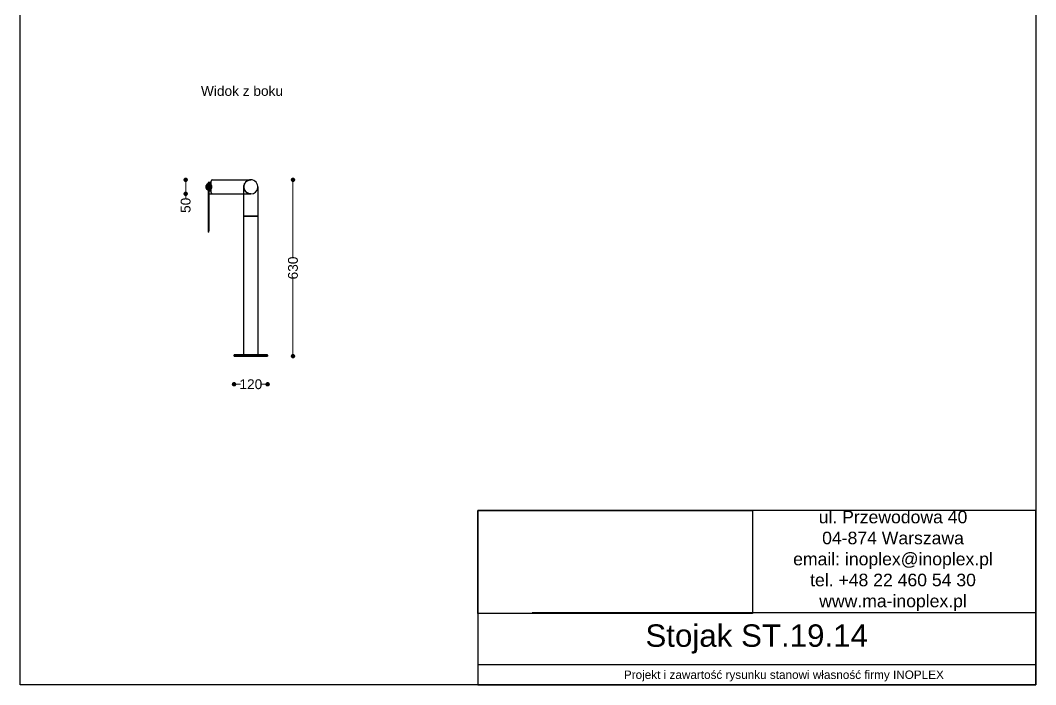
# Model space of a CAD drawing. Header units: millimetres. Extents: x 10366 to 13995, y 24552 to 29685.
# Drawn here: x 10366 to 13995, y 24552 to 26926 of the extents above; entities that cross this region are included whole.
import ezdxf

# ---------------------------------------------------------------- set-up
doc = ezdxf.new("R2010")
doc.units = ezdxf.units.MM
doc.header["$LTSCALE"] = 3
for name, color, linetype in [('Cyan', 120, 'Continuous'), ('Default', 7, 'Continuous'), ('Hidden_lines', 7, 'Continuous'), ('Red', 1, 'Continuous')]:
    doc.layers.add(name, color=color, linetype=linetype)
doc.styles.get("Standard").update_dxf_attribs({"font": 'arial.ttf'})
doc.dimstyles.new('MATEUSZ', dxfattribs={"dimtxt": 35, "dimasz": 16, "dimexe": 0.18, "dimexo": 0.0625, "dimgap": 0.09, "dimtad": 0, "dimdec": 0, "dimdsep": 46, "dimtxsty": 'Standard', "dimblk": 'DOT', "dimcen": 0.09, "dimse1": 1, "dimse2": 1, "dimadec": 0, "dimazin": 0, "dimtfac": 1, "dimtdec": 0, "dimtofl": 0, "dimtmove": 0, "dimatfit": 3, "dimfxl": 1, "dimtolj": 1, "dimtzin": 0, "dimlwd": 9, "dimlwe": 9, "dimarcsym": 0})
picture_1 = doc.add_image_def('image1.jpg', size_in_pixel=(1896, 709))

# ---------------------------------------------------------------- blocks, each defined once
blk = doc.blocks.new('_Dot')
at = {"color": 0, "linetype": 'ByBlock', "lineweight": -2}
blk.add_line((-0.5, 0), (-1, 0), dxfattribs=at)
at = {"color": 0, "linetype": 'ByBlock', "const_width": 0.5}
blk.add_lwpolyline([(-0.25, 0, 1), (0.25, 0, 1)], format="xyb", close=True, dxfattribs=at)
blk = doc.blocks.new('*D36')
at = {"color": 0, "lineweight": 9, "transparency": 16777216}
for p, q in [((11146.1, 25625.8), (11153, 25625.8)), ((11234.1, 25625.8), (11227.1, 25625.8))]:
    blk.add_line(p, q, dxfattribs=at)
at = {"layer": 'Defpoints', "color": 0, "transparency": 16777216}
for p in [(11130.1, 25726.2), (11250.1, 25726.2), (11250.1, 25625.8)]:
    blk.add_point(p, dxfattribs=at)
at = {"color": 0, "lineweight": 9, "transparency": 16777216, "xscale": 16, "yscale": 16, "zscale": 16, "rotation": 180}
blk.add_blockref('_Dot', (11130.1, 25625.8), dxfattribs=at)
at = {"color": 0, "lineweight": 9, "transparency": 16777216, "xscale": 16, "yscale": 16, "zscale": 16}
blk.add_blockref('_Dot', (11250.1, 25625.8), dxfattribs=at)
at = {"color": 0, "transparency": 16777216, "insert": (11190.1, 25625.8), "char_height": 35, "attachment_point": 5}
blk.add_mtext('\\A1;120', dxfattribs=at)
blk = doc.blocks.new('*D37')
at = {"color": 0, "lineweight": 9, "transparency": 16777216}
for p, q in [((11340.7, 26340.2), (11340.7, 26080)), ((11340.7, 25742.2), (11340.7, 26002.4))]:
    blk.add_line(p, q, dxfattribs=at)
at = {"layer": 'Defpoints', "color": 0, "transparency": 16777216}
for p in [(11053.3, 26356.2), (11340.7, 26356.2), (11250.1, 25726.2)]:
    blk.add_point(p, dxfattribs=at)
at = {"color": 0, "lineweight": 9, "transparency": 16777216, "xscale": 16, "yscale": 16, "zscale": 16}
for p, rotation in [((11340.7, 26356.2), 90), ((11340.7, 25726.2), 270)]:
    blk.add_blockref('_Dot', p, dxfattribs=dict(at, rotation=rotation))
at = {"color": 0, "transparency": 16777216, "insert": (11340.7, 26041.2), "char_height": 35, "attachment_point": 5, "rotation": 90}
blk.add_mtext('\\A1;630', dxfattribs=at)
blk = doc.blocks.new('*D38')
at = {"color": 0, "lineweight": 9, "transparency": 16777216}
for p, q in [((10957.2, 26340.2), (10957.2, 26322.2)), ((10957.2, 26306.2), (10957.2, 26290.2))]:
    blk.add_line(p, q, dxfattribs=at)
at = {"layer": 'Defpoints', "color": 0, "transparency": 16777216}
for p in [(11053.3, 26356.2), (10957.2, 26306.2), (11053.3, 26306.2)]:
    blk.add_point(p, dxfattribs=at)
at = {"color": 0, "lineweight": 9, "transparency": 16777216, "xscale": 16, "yscale": 16, "zscale": 16}
for p, rotation in [((10957.2, 26356.2), 90), ((10957.2, 26306.2), 270)]:
    blk.add_blockref('_Dot', p, dxfattribs=dict(at, rotation=rotation))
at = {"color": 0, "transparency": 16777216, "insert": (10957.2, 26265.1), "char_height": 35, "attachment_point": 5, "rotation": 90}
blk.add_mtext('\\A1;50', dxfattribs=at)

msp = doc.modelspace()

# ---------------------------------------------------------------- linework, layer by layer
for p, q in [((11130.1, 25729.2), (11130.1, 25731.2)), ((11250.1, 25729.2), (11250.1, 25731.2)), ((13995, 24809.6), (12194.9, 24809.6)), ((13994.7, 24623), (12001.1, 24623))]:
    msp.add_line(p, q)
for points in [[(10366.2, 24552.5), (10366.2, 29684.6), (13995, 29684.6), (13995, 24552.5)], [(12001.1, 24552.5), (13995, 24552.5), (13995, 25174.2), (12001.1, 25174.2)]]:
    msp.add_lwpolyline(points, close=True)
at = {"layer": 'Cyan', "color": 0}
for points in [[(11055.1, 26305.5, 0), (11040.1, 26305.5, 0)], [(11055.2, 26304.9, 0), (11040.1, 26304.9, 0)], [(11055.2, 26304.9, 0), (11055.2, 26305.1, 0), (11055.2, 26305.2, 0), (11055.2, 26305.3, 0), (11055.2, 26305.4, 0), (11055.1, 26305.4, 0), (11055.1, 26305.5, 0), (11055.1, 26305.5, 0), (11055.1, 26305.5, 0), (11055.1, 26305.5, 0), (11055.1, 26305.5, 0), (11055.1, 26305.5, 0), (11055.1, 26305.5, 0), (11055.1, 26305.5, 0)], [(11055.7, 26304.9, 0), (11055.7, 26304.9, 0), (11055.7, 26304.9, 0), (11055.7, 26304.9, 0), (11055.7, 26304.9, 0), (11055.7, 26304.9, 0), (11055.7, 26304.9, 0), (11055.7, 26304.9, 0), (11055.7, 26304.9, 0), (11055.7, 26304.9, 0), (11055.7, 26304.9, 0), (11055.7, 26304.9, 0), (11055.7, 26304.9, 0), (11055.7, 26304.9, 0), (11055.7, 26304.9, 0), (11055.6, 26304.9, 0), (11055.2, 26304.9, 0)]]:
    msp.add_polyline3d(points, dxfattribs=at)
msp.add_arc((11055.1, 26304.9), 0.625, 0, 90, dxfattribs=at)
at = {"layer": 'Default', "color": 0}
for p, q in [((11037.3, 26346.7), (11040.3, 26346.7)), ((11043.1, 26346.2), (11040.1, 26346.2)), ((11043.3, 26346.2), (11040.3, 26346.2)), ((11048.1, 26346.2), (11048.1, 26351.2)), ((11048.3, 26346.2), (11048.3, 26351.2)), ((11048.3, 26316.2), (11048.3, 26346.2)), ((11053.3, 26356.2), (11190.1, 26356.2)), ((11037.1, 26334.1), (11037.1, 26341.2)), ((11037.1, 26321.2), (11037.1, 26328.3)), ((11037.3, 26341.7), (11037.3, 26173.7)), ((11037.3, 26341.7), (11040.3, 26341.7)), ((11043.1, 26316.2), (11040.1, 26316.2)), ((11040.3, 26341.7), (11040.3, 26173.7)), ((11040.3, 26321.2), (11040.3, 26341.2)), ((11043.3, 26341.2), (11040.3, 26341.2)), ((11043.3, 26321.2), (11040.3, 26321.2)), ((11043.3, 26316.2), (11040.3, 26316.2)), ((11043.3, 26321.2), (11043.3, 26341.2)), ((11048.3, 26311.2), (11048.3, 26316.2)), ((11053.3, 26306.2), (11165.1, 26306.2)), ((11165.1, 25729.1), (11165.1, 26226.2)), ((11215.1, 26226.2), (11215.1, 25729.2)), ((11040.3, 26173.7), (11037.3, 26173.7)), ((11040.3, 26168.7), (11037.3, 26168.7)), ((11130.1, 25726.2), (11130.1, 25729.2)), ((11250.1, 25729.2), (11250.1, 25726.2))]:
    msp.add_line(p, q, dxfattribs=at)
for points in [[(11037.1, 26346.2, 0), (11037.1, 26346.2, 0), (11037.1, 26346.2, 0), (11037.1, 26346.2, 0), (11037.1, 26346.2, 0), (11037.1, 26346.2, 0), (11037.1, 26346.2, 0), (11037.1, 26346.2, 0), (11037.1, 26346.2, 0), (11037.1, 26346.2, 0), (11037.1, 26346.2, 0), (11037.1, 26346.2, 0), (11037.1, 26346.2, 0), (11037.1, 26346.1, 0), (11037.1, 26346, 0), (11037.1, 26345.5, 0), (11037.1, 26341.2, 0)], [(11037.3, 26346.7, 0), (11037.3, 26346.7, 0), (11037.3, 26346.7, 0), (11037.3, 26346.7, 0), (11037.3, 26346.7, 0), (11037.3, 26346.7, 0), (11037.3, 26346.7, 0), (11037.3, 26346.7, 0), (11037.3, 26346.7, 0), (11037.3, 26346.7, 0), (11037.3, 26346.7, 0), (11037.3, 26346.7, 0), (11037.3, 26346.7, 0), (11037.3, 26346.6, 0), (11037.3, 26346.6, 0), (11037.3, 26346.5, 0), (11037.3, 26346, 0), (11037.3, 26341.7, 0)], [(11040.3, 26341.7, 0), (11040.3, 26345.2, 0), (11040.3, 26346.3, 0), (11040.3, 26346.6, 0), (11040.3, 26346.6, 0), (11040.3, 26346.7, 0), (11040.3, 26346.7, 0), (11040.3, 26346.7, 0), (11040.3, 26346.7, 0), (11040.3, 26346.7, 0), (11040.3, 26346.7, 0), (11040.3, 26346.7, 0), (11040.3, 26346.7, 0), (11040.3, 26346.7, 0), (11040.3, 26346.7, 0), (11040.3, 26346.7, 0), (11040.3, 26346.7, 0), (11040.3, 26346.7, 0), (11040.3, 26346.7, 0)], [(11040.3, 26346.2, 0), (11040.3, 26346.2, 0), (11040.3, 26346.2, 0), (11040.3, 26346.2, 0), (11040.3, 26346.2, 0), (11040.3, 26346.2, 0), (11040.3, 26346.2, 0), (11040.3, 26346.2, 0), (11040.3, 26346.2, 0), (11040.3, 26346.2, 0), (11040.3, 26346.2, 0), (11040.3, 26346.2, 0), (11040.3, 26346.2, 0), (11040.3, 26346.1, 0), (11040.3, 26346, 0), (11040.3, 26345.5, 0), (11040.3, 26341.2, 0)], [(11048.3, 26346.2, 0), (11043.3, 26346.2, 0)], [(11043.3, 26341.2, 0), (11043.3, 26346.2, 0)], [(11169.8, 26345.5, 0), (11170.7, 26346.7, 0)], [(11170.8, 26346.8, 0), (11172.6, 26348.9, 0), (11174.7, 26350.7, 0), (11176.9, 26352.3, 0), (11179.4, 26353.7, 0), (11181.9, 26354.7, 0), (11184.6, 26355.5, 0), (11187.3, 26356, 0), (11190.1, 26356.2, 0)], [(11187.1, 26356, 0), (11189.8, 26356.2, 0)], [(11190.1, 26356.2, 0), (11187.1, 26356, 0)], [(11037.1, 26321.2, 0), (11037.1, 26316.2, 0)], [(11040.3, 26321.2, 0), (11040.3, 26316.2, 0)], [(11043.3, 26316.2, 0), (11043.3, 26316.2, 0), (11043.3, 26316.2, 0), (11043.3, 26316.2, 0), (11043.3, 26316.2, 0), (11043.3, 26316.2, 0), (11043.3, 26316.2, 0), (11043.3, 26316.2, 0), (11043.3, 26316.2, 0), (11043.3, 26316.2, 0), (11043.3, 26316.2, 0), (11043.3, 26316.2, 0), (11043.3, 26316.2, 0), (11043.3, 26316.2, 0), (11043.3, 26316.2, 0), (11043.3, 26316.3, 0), (11043.3, 26316.8, 0), (11043.3, 26321.2, 0)], [(11048.3, 26316.2, 0), (11043.3, 26316.2, 0)], [(11165.1, 26226.2, 0), (11165.1, 26331.2, 0)], [(11165.3, 26333, 0), (11165.4, 26333.6, 0)], [(11165.5, 26334.4, 0), (11165.6, 26334.9, 0)], [(11167.6, 26341.7, 0), (11168.4, 26343.2, 0)], [(11168.6, 26343.7, 0), (11169, 26344.4, 0)], [(11215.1, 26331.2, 0), (11215.1, 26331.2, 0), (11215.1, 26331.2, 0), (11215.1, 26331.1, 0), (11215.1, 26330.8, 0), (11215.1, 26329.3, 0), (11215.1, 26314.1, 0), (11215.1, 26226.2, 0)], [(11190.1, 26226.2, 0), (11172.4, 26226.2, 0), (11166.8, 26226.2, 0), (11165.5, 26226.2, 0), (11165.2, 26226.2, 0), (11165.1, 26226.2, 0), (11165.1, 26226.2, 0), (11165.1, 26226.2, 0), (11165.1, 26226.2, 0), (11165.1, 26226.2, 0), (11165.1, 26226.2, 0), (11165.1, 26226.2, 0), (11165.1, 26226.2, 0), (11165.1, 26226.2, 0), (11165.1, 26226.2, 0), (11165.1, 26226.2, 0), (11165.1, 26226.2, 0), (11165.1, 26226.2, 0), (11165.1, 26226.2, 0)], [(11215.1, 26226.2, 0), (11215.1, 26226.2, 0), (11215.1, 26226.2, 0), (11215.1, 26226.2, 0), (11215.1, 26226.2, 0), (11215.1, 26226.2, 0), (11215.1, 26226.2, 0), (11215.1, 26226.2, 0), (11215.1, 26226.2, 0), (11215.1, 26226.2, 0), (11215.1, 26226.2, 0), (11215.1, 26226.2, 0), (11215, 26226.2, 0), (11215, 26226.2, 0), (11214.9, 26226.2, 0), (11214.3, 26226.2, 0), (11212, 26226.2, 0), (11190.1, 26226.2, 0)], [(11037.3, 26173.7, 0), (11037.3, 26170.1, 0), (11037.3, 26169, 0), (11037.3, 26168.7, 0), (11037.3, 26168.7, 0), (11037.3, 26168.7, 0), (11037.3, 26168.7, 0), (11037.3, 26168.7, 0), (11037.3, 26168.7, 0), (11037.3, 26168.7, 0), (11037.3, 26168.7, 0), (11037.3, 26168.7, 0), (11037.3, 26168.7, 0), (11037.3, 26168.7, 0), (11037.3, 26168.7, 0), (11037.3, 26168.7, 0), (11037.3, 26168.7, 0), (11037.3, 26168.7, 0), (11037.3, 26168.7, 0)], [(11040.3, 26168.7, 0), (11040.3, 26168.7, 0), (11040.3, 26168.7, 0), (11040.3, 26168.7, 0), (11040.3, 26168.7, 0), (11040.3, 26168.7, 0), (11040.3, 26168.7, 0), (11040.3, 26168.7, 0), (11040.3, 26168.7, 0), (11040.3, 26168.7, 0), (11040.3, 26168.7, 0), (11040.3, 26168.7, 0), (11040.3, 26168.7, 0), (11040.3, 26168.7, 0), (11040.3, 26168.8, 0), (11040.3, 26169.3, 0), (11040.3, 26173.7, 0)], [(11164.8, 25731.2, 0), (11135.6, 25731.2, 0), (11130.4, 25731.2, 0), (11130.1, 25731.2, 0), (11130.1, 25731.2, 0), (11130.1, 25731.2, 0), (11130.1, 25731.2, 0), (11130.1, 25731.2, 0), (11130.1, 25731.2, 0), (11130.1, 25731.2, 0), (11130.1, 25731.2, 0), (11130.1, 25731.2, 0), (11130.1, 25731.2, 0), (11130.1, 25731.2, 0), (11130.1, 25731.2, 0), (11130.1, 25731.2, 0), (11130.1, 25731.2, 0), (11130.1, 25731.2, 0), (11130.1, 25731.2, 0), (11130.1, 25731.2, 0), (11130.1, 25731.2, 0), (11130.1, 25731.2, 0), (11130.4, 25731.2, 0), (11131.3, 25731.2, 0), (11135.4, 25731.2, 0), (11190.1, 25731.2, 0)], [(11190.1, 25731.2, 0), (11248.8, 25731.2, 0), (11250, 25731.2, 0), (11250.1, 25731.2, 0), (11250.1, 25731.2, 0), (11250.1, 25731.2, 0), (11250.1, 25731.2, 0), (11250.1, 25731.2, 0), (11250.1, 25731.2, 0), (11250.1, 25731.2, 0), (11250.1, 25731.2, 0), (11250.1, 25731.2, 0), (11250.1, 25731.2, 0), (11250.1, 25731.2, 0), (11250.1, 25731.2, 0), (11250.1, 25731.2, 0), (11250.1, 25731.2, 0), (11250.1, 25731.2, 0), (11250, 25731.2, 0), (11250, 25731.2, 0), (11249.7, 25731.2, 0), (11248.8, 25731.2, 0), (11244.7, 25731.2, 0), (11215.1, 25731.2, 0)]]:
    msp.add_polyline3d(points, dxfattribs=at)
for points in [[(11040.3, 26331.2, 0), (11040.3, 26338.7, 0), (11040.3, 26331.2, 0), (11040.3, 26323.7, 0)], [(11043.3, 26331.2, 0), (11043.3, 26338.7, 0), (11043.3, 26331.2, 0), (11043.3, 26323.7, 0)], [(11190.1, 25726.2, 0), (11250.1, 25726.2, 0), (11190.1, 25726.2, 0), (11130.1, 25726.2, 0)]]:
    msp.add_polyline3d(points, close=True, dxfattribs=at)
for centre, radius, start, end in [((11053.1, 26351.2), 5, 90, 180), ((11053.3, 26351.2), 5, 90, 180), ((11190.1, 26331.2), 25, 90, 186.5237), ((11190.1, 26331.2), 25, 353.1403, 90), ((11053.3, 26311.2), 5, 180, 270), ((11053.1, 26311.2), 5, 252.9569, 270)]:
    msp.add_arc(centre, radius, start, end, dxfattribs=at)
at = {"layer": 'Hidden_lines', "color": 0}
for p, q in [((11040.1, 26346.2), (11037.1, 26346.2)), ((11048.1, 26316.2), (11048.1, 26346.2)), ((11033.6, 26337.4), (11036.6, 26338.8)), ((11036.6, 26323.5), (11033.6, 26324.9)), ((11033.8, 26337.4), (11036.8, 26338.8)), ((11036.8, 26334.2), (11033.8, 26334.2)), ((11033.8, 26328.2), (11036.8, 26328.2)), ((11036.8, 26323.5), (11033.8, 26324.9)), ((11040.1, 26341.2), (11037.1, 26341.2)), ((11037.1, 26338.7), (11040.1, 26338.7)), ((11037.1, 26328.3), (11037.1, 26334.1)), ((11040.1, 26323.7), (11037.1, 26323.7)), ((11040.1, 26321.2), (11037.1, 26321.2)), ((11040.1, 26316.2), (11037.1, 26316.2)), ((11037.3, 26335.2), (11040.3, 26335.2)), ((11039.8, 26334.2), (11037.3, 26334.2)), ((11037.3, 26328.2), (11039.8, 26328.2)), ((11040.3, 26327.2), (11037.3, 26327.2)), ((11040.1, 26321.2), (11040.1, 26341.2)), ((11040.1, 26321.2), (11040.1, 26341.2)), ((11043.1, 26341.2), (11040.1, 26341.2)), ((11043.1, 26321.2), (11040.1, 26321.2)), ((11040.3, 26338.7), (11043.3, 26338.7)), ((11040.3, 26335.2), (11043.3, 26335.2)), ((11043.3, 26327.2), (11040.3, 26327.2)), ((11043.3, 26323.7), (11040.3, 26323.7)), ((11040.8, 26334.2), (11046.8, 26334.2)), ((11046.8, 26328.2), (11040.8, 26328.2)), ((11043.1, 26321.2), (11043.1, 26341.2)), ((11046.6, 26337.4), (11043.6, 26338.8)), ((11043.6, 26323.5), (11046.6, 26324.9)), ((11046.8, 26337.4), (11043.8, 26338.8)), ((11043.8, 26323.5), (11046.8, 26324.9)), ((11048.1, 26311.2), (11048.1, 26316.2)), ((11165.1, 26306.2), (11190.3, 26306.2)), ((11037.3, 26191.6), (11040.3, 26191.6)), ((11040.3, 26176.6), (11037.3, 26176.6)), ((11165.1, 25726.2), (11165.1, 25729.2)), ((11165.1, 25726.2), (11165.1, 25729.1)), ((11215.1, 25729.2), (11215.1, 25726.2)), ((11215.1, 25729.2), (11215.1, 25726.2))]:
    msp.add_line(p, q, dxfattribs=at)
for points in [[(11040.1, 26341.2, 0), (11040.1, 26346.2, 0)], [(11040.1, 26346.2, 0), (11040.1, 26346.2, 0), (11040.1, 26346.2, 0), (11040.1, 26346.2, 0), (11040.1, 26346.2, 0), (11040.1, 26346.2, 0), (11040.1, 26346.2, 0), (11040.1, 26346.2, 0), (11040.1, 26346.2, 0), (11040.1, 26346.2, 0), (11040.1, 26346.2, 0), (11040.1, 26346.2, 0), (11040.1, 26346.2, 0), (11040.1, 26346.1, 0), (11040.1, 26346, 0), (11040.1, 26345.5, 0), (11040.1, 26341.2, 0)], [(11043.1, 26341.2, 0), (11043.1, 26346.2, 0)], [(11190.1, 26306.2, 0), (11187.7, 26306.3, 0), (11185.4, 26306.6, 0), (11183.2, 26307.1, 0), (11181, 26307.9, 0), (11178.9, 26308.8, 0), (11176.9, 26309.9, 0), (11175, 26311.2, 0), (11173.2, 26312.7, 0), (11171.6, 26314.3, 0), (11170.1, 26316.1, 0), (11168.8, 26318, 0), (11167.7, 26320, 0), (11166.7, 26322.1, 0), (11166, 26324.3, 0), (11165.5, 26326.6, 0), (11165.2, 26328.9, 0), (11165.1, 26331.3, 0), (11165.2, 26333.7, 0), (11165.5, 26336, 0), (11166.1, 26338.3, 0), (11166.9, 26340.6, 0), (11167.9, 26342.7, 0), (11169.1, 26344.8, 0), (11170.5, 26346.8, 0), (11172.1, 26348.6, 0), (11173.9, 26350.2, 0), (11175.8, 26351.7, 0), (11177.9, 26353, 0), (11180.1, 26354.1, 0), (11182.3, 26354.9, 0), (11184.7, 26355.6, 0), (11187.1, 26356, 0)], [(11187.1, 26356, 0), (11184.8, 26355.6, 0), (11182.6, 26355, 0), (11180.5, 26354.2, 0), (11178.4, 26353.2, 0), (11176.4, 26352, 0), (11174.6, 26350.6, 0), (11172.9, 26349.1, 0), (11171.3, 26347.4, 0), (11169.9, 26345.6, 0), (11168.6, 26343.7, 0), (11167.6, 26341.6, 0), (11166.7, 26339.5, 0), (11166, 26337.3, 0), (11165.6, 26335, 0), (11165.3, 26332.7, 0), (11165.3, 26330.3, 0), (11165.5, 26327.9, 0), (11165.9, 26325.6, 0), (11166.5, 26323.3, 0), (11167.4, 26321.1, 0), (11168.4, 26319, 0), (11169.7, 26316.9, 0), (11171.2, 26315, 0), (11172.8, 26313.3, 0), (11174.6, 26311.7, 0), (11176.6, 26310.2, 0), (11178.7, 26309, 0), (11180.9, 26308, 0), (11183.2, 26307.2, 0), (11185.5, 26306.6, 0), (11187.9, 26306.3, 0), (11190.3, 26306.2, 0)], [(11033.6, 26337.4, 0), (11033.6, 26337.4, 0), (11033.6, 26337.4, 0), (11033.6, 26337.4, 0), (11033.6, 26337.4, 0), (11033.6, 26337.4, 0), (11033.6, 26337.4, 0), (11033.6, 26337.4, 0), (11033.6, 26337.4, 0), (11033.6, 26337.4, 0), (11033.6, 26337.4, 0), (11033.6, 26337.4, 0), (11033.6, 26337.4, 0), (11033.6, 26337.4, 0), (11033.6, 26337.2, 0), (11033.6, 26336.6, 0), (11033.6, 26324.9, 0)], [(11033.8, 26337.4, 0), (11033.8, 26337.4, 0), (11033.8, 26337.4, 0), (11033.8, 26337.4, 0), (11033.8, 26337.4, 0), (11033.8, 26337.4, 0), (11033.8, 26337.4, 0), (11033.8, 26337.4, 0), (11033.8, 26337.4, 0), (11033.8, 26337.4, 0), (11033.8, 26337.4, 0), (11033.8, 26337.4, 0), (11033.8, 26337.4, 0), (11033.8, 26337.4, 0), (11033.8, 26337.2, 0), (11033.8, 26336.6, 0), (11033.8, 26324.9, 0)], [(11036.6, 26341.7, 0), (11036.6, 26341.7, 0), (11036.6, 26341.7, 0), (11036.6, 26341.7, 0), (11036.6, 26341.7, 0), (11036.6, 26341.7, 0), (11036.6, 26341.7, 0), (11036.6, 26341.7, 0), (11036.6, 26341.7, 0), (11036.6, 26341.7, 0), (11036.6, 26341.7, 0), (11036.6, 26341.7, 0), (11036.6, 26341.6, 0), (11036.6, 26341.6, 0), (11036.6, 26341.4, 0), (11036.6, 26340.4, 0), (11036.6, 26320.7, 0)], [(11039.6, 26328.2, 0), (11039.6, 26328.2, 0), (11039.6, 26328.2, 0), (11039.6, 26328.2, 0), (11039.6, 26328.2, 0), (11039.6, 26328.2, 0), (11039.6, 26328.2, 0), (11039.6, 26328.2, 0), (11039.6, 26328.2, 0), (11039.6, 26328.2, 0), (11039.6, 26328.2, 0), (11039.6, 26328.2, 0), (11039.6, 26328.2, 0), (11039.6, 26328.2, 0), (11039.6, 26328.3, 0), (11039.6, 26328.5, 0), (11039.6, 26334.2, 0)], [(11039.8, 26328.2, 0), (11039.8, 26328.2, 0), (11039.8, 26328.2, 0), (11039.8, 26328.2, 0), (11039.8, 26328.2, 0), (11039.8, 26328.2, 0), (11039.8, 26328.2, 0), (11039.8, 26328.2, 0), (11039.8, 26328.2, 0), (11039.8, 26328.2, 0), (11039.8, 26328.2, 0), (11039.8, 26328.2, 0), (11039.8, 26328.2, 0), (11039.8, 26328.2, 0), (11039.8, 26328.3, 0), (11039.8, 26328.5, 0), (11039.8, 26334.2, 0)], [(11039.8, 26334.2, 0), (11039.8, 26334.2, 0), (11039.8, 26334.2, 0), (11039.8, 26334.2, 0), (11039.8, 26334.2, 0), (11039.8, 26334.2, 0), (11039.8, 26334.2, 0), (11039.8, 26334.2, 0), (11039.8, 26334.2, 0), (11039.8, 26334.2, 0), (11039.8, 26334.2, 0), (11039.8, 26334.2, 0), (11039.8, 26334.1, 0), (11039.8, 26334.1, 0), (11039.8, 26333.8, 0), (11039.8, 26328.2, 0)], [(11040.1, 26316.2, 0), (11040.1, 26316.2, 0), (11040.1, 26316.2, 0), (11040.1, 26316.2, 0), (11040.1, 26316.2, 0), (11040.1, 26316.2, 0), (11040.1, 26316.2, 0), (11040.1, 26316.2, 0), (11040.1, 26316.2, 0), (11040.1, 26316.2, 0), (11040.1, 26316.2, 0), (11040.1, 26316.2, 0), (11040.1, 26316.2, 0), (11040.1, 26316.2, 0), (11040.1, 26316.2, 0), (11040.1, 26316.3, 0), (11040.1, 26316.8, 0), (11040.1, 26321.2, 0)], [(11040.1, 26321.2, 0), (11040.1, 26316.2, 0)], [(11040.6, 26328.2, 0), (11040.6, 26328.2, 0), (11040.6, 26328.2, 0), (11040.6, 26328.2, 0), (11040.6, 26328.2, 0), (11040.6, 26328.2, 0), (11040.6, 26328.2, 0), (11040.6, 26328.2, 0), (11040.6, 26328.2, 0), (11040.6, 26328.2, 0), (11040.6, 26328.2, 0), (11040.6, 26328.2, 0), (11040.6, 26328.2, 0), (11040.6, 26328.2, 0), (11040.6, 26328.3, 0), (11040.6, 26328.5, 0), (11040.6, 26334.2, 0)], [(11040.6, 26334.2, 0), (11040.6, 26334.2, 0), (11040.6, 26334.2, 0), (11040.6, 26334.2, 0), (11040.6, 26334.2, 0), (11040.6, 26334.2, 0), (11040.6, 26334.2, 0), (11040.6, 26334.2, 0), (11040.6, 26334.2, 0), (11040.6, 26334.2, 0), (11040.6, 26334.2, 0), (11040.6, 26334.2, 0), (11040.6, 26334.1, 0), (11040.6, 26334.1, 0), (11040.6, 26333.8, 0), (11040.6, 26328.2, 0)], [(11040.8, 26328.2, 0), (11040.8, 26328.2, 0), (11040.8, 26328.2, 0), (11040.8, 26328.2, 0), (11040.8, 26328.2, 0), (11040.8, 26328.2, 0), (11040.8, 26328.2, 0), (11040.8, 26328.2, 0), (11040.8, 26328.2, 0), (11040.8, 26328.2, 0), (11040.8, 26328.2, 0), (11040.8, 26328.2, 0), (11040.8, 26328.2, 0), (11040.8, 26328.2, 0), (11040.8, 26328.3, 0), (11040.8, 26328.5, 0), (11040.8, 26334.2, 0)], [(11040.8, 26334.2, 0), (11040.8, 26334.2, 0), (11040.8, 26334.2, 0), (11040.8, 26334.2, 0), (11040.8, 26334.2, 0), (11040.8, 26334.2, 0), (11040.8, 26334.2, 0), (11040.8, 26334.2, 0), (11040.8, 26334.2, 0), (11040.8, 26334.2, 0), (11040.8, 26334.2, 0), (11040.8, 26334.2, 0), (11040.8, 26334.1, 0), (11040.8, 26334.1, 0), (11040.8, 26333.8, 0), (11040.8, 26328.2, 0)], [(11043.1, 26316.2, 0), (11043.1, 26316.2, 0), (11043.1, 26316.2, 0), (11043.1, 26316.2, 0), (11043.1, 26316.2, 0), (11043.1, 26316.2, 0), (11043.1, 26316.2, 0), (11043.1, 26316.2, 0), (11043.1, 26316.2, 0), (11043.1, 26316.2, 0), (11043.1, 26316.2, 0), (11043.1, 26316.2, 0), (11043.1, 26316.2, 0), (11043.1, 26316.2, 0), (11043.1, 26316.2, 0), (11043.1, 26316.3, 0), (11043.1, 26316.8, 0), (11043.1, 26321.2, 0)], [(11043.6, 26341.7, 0), (11043.6, 26341.7, 0), (11043.6, 26341.7, 0), (11043.6, 26341.7, 0), (11043.6, 26341.7, 0), (11043.6, 26341.7, 0), (11043.6, 26341.7, 0), (11043.6, 26341.7, 0), (11043.6, 26341.7, 0), (11043.6, 26341.7, 0), (11043.6, 26341.7, 0), (11043.6, 26341.7, 0), (11043.6, 26341.6, 0), (11043.6, 26341.6, 0), (11043.6, 26341.4, 0), (11043.6, 26340.4, 0), (11043.6, 26320.7, 0)], [(11043.8, 26341.7, 0), (11043.8, 26341.7, 0), (11043.8, 26341.7, 0), (11043.8, 26341.7, 0), (11043.8, 26341.7, 0), (11043.8, 26341.7, 0), (11043.8, 26341.7, 0), (11043.8, 26341.7, 0), (11043.8, 26341.7, 0), (11043.8, 26341.7, 0), (11043.8, 26341.7, 0), (11043.8, 26341.7, 0), (11043.8, 26341.6, 0), (11043.8, 26341.6, 0), (11043.8, 26341.4, 0), (11043.8, 26340.4, 0), (11043.8, 26320.7, 0)], [(11046.6, 26337.4, 0), (11046.6, 26337.4, 0), (11046.6, 26337.4, 0), (11046.6, 26337.4, 0), (11046.6, 26337.4, 0), (11046.6, 26337.4, 0), (11046.6, 26337.4, 0), (11046.6, 26337.4, 0), (11046.6, 26337.4, 0), (11046.6, 26337.4, 0), (11046.6, 26337.4, 0), (11046.6, 26337.4, 0), (11046.6, 26337.4, 0), (11046.6, 26337.4, 0), (11046.6, 26337.2, 0), (11046.6, 26336.6, 0), (11046.6, 26324.9, 0)], [(11046.8, 26337.4, 0), (11046.8, 26337.4, 0), (11046.8, 26337.4, 0), (11046.8, 26337.4, 0), (11046.8, 26337.4, 0), (11046.8, 26337.4, 0), (11046.8, 26337.4, 0), (11046.8, 26337.4, 0), (11046.8, 26337.4, 0), (11046.8, 26337.4, 0), (11046.8, 26337.4, 0), (11046.8, 26337.4, 0), (11046.8, 26337.4, 0), (11046.8, 26337.4, 0), (11046.8, 26337.2, 0), (11046.8, 26336.6, 0), (11046.8, 26324.9, 0)], [(11049.6, 26326.7, 0), (11049.6, 26326.7, 0), (11049.6, 26326.7, 0), (11049.6, 26326.7, 0), (11049.6, 26326.7, 0), (11049.6, 26326.7, 0), (11049.6, 26326.7, 0), (11049.6, 26326.7, 0), (11049.6, 26326.7, 0), (11049.6, 26326.7, 0), (11049.6, 26326.7, 0), (11049.6, 26326.7, 0), (11049.6, 26326.7, 0), (11049.6, 26326.7, 0), (11049.6, 26326.8, 0), (11049.6, 26327.2, 0), (11049.6, 26335.7, 0)], [(11049.6, 26335.7, 0), (11049.6, 26335.7, 0), (11049.6, 26335.7, 0), (11049.6, 26335.7, 0), (11049.6, 26335.7, 0), (11049.6, 26335.7, 0), (11049.6, 26335.7, 0), (11049.6, 26335.7, 0), (11049.6, 26335.7, 0), (11049.6, 26335.7, 0), (11049.6, 26335.7, 0), (11049.6, 26335.7, 0), (11049.6, 26335.7, 0), (11049.6, 26335.6, 0), (11049.6, 26335.5, 0), (11049.6, 26335.1, 0), (11049.6, 26326.7, 0)], [(11049.8, 26326.7, 0), (11049.8, 26326.7, 0), (11049.8, 26326.7, 0), (11049.8, 26326.7, 0), (11049.8, 26326.7, 0), (11049.8, 26326.7, 0), (11049.8, 26326.7, 0), (11049.8, 26326.7, 0), (11049.8, 26326.7, 0), (11049.8, 26326.7, 0), (11049.8, 26326.7, 0), (11049.8, 26326.7, 0), (11049.8, 26326.7, 0), (11049.8, 26326.7, 0), (11049.8, 26326.8, 0), (11049.8, 26327.2, 0), (11049.8, 26335.7, 0)], [(11049.8, 26335.7, 0), (11049.8, 26335.7, 0), (11049.8, 26335.7, 0), (11049.8, 26335.7, 0), (11049.8, 26335.7, 0), (11049.8, 26335.7, 0), (11049.8, 26335.7, 0), (11049.8, 26335.7, 0), (11049.8, 26335.7, 0), (11049.8, 26335.7, 0), (11049.8, 26335.7, 0), (11049.8, 26335.7, 0), (11049.8, 26335.7, 0), (11049.8, 26335.6, 0), (11049.8, 26335.5, 0), (11049.8, 26335.1, 0), (11049.8, 26326.7, 0)], [(11190.3, 26306.2, 0), (11187.7, 26306.3, 0), (11185.2, 26306.7, 0), (11182.7, 26307.3, 0), (11180.3, 26308.2, 0), (11178.1, 26309.3, 0), (11175.9, 26310.7, 0), (11173.9, 26312.3, 0), (11172.1, 26314, 0), (11170.4, 26316, 0), (11169, 26318.1, 0), (11167.7, 26320.3, 0), (11166.7, 26322.7, 0), (11166, 26325.2, 0), (11165.5, 26327.7, 0), (11165.3, 26330.3, 0), (11165.3, 26333, 0)], [(11165.4, 26333.6, 0), (11165.5, 26334.4, 0)], [(11165.6, 26334.9, 0), (11165.7, 26335.6, 0)], [(11037.3, 26305.5, 0), (11040.1, 26305.5, 0)], [(11037.3, 26304.9, 0), (11040.1, 26304.9, 0)], [(11040.1, 26304.9, 0), (11040.1, 26305.3, 0), (11040.1, 26305.5, 0), (11040.1, 26305.5, 0), (11040.1, 26305.5, 0), (11040.1, 26305.5, 0), (11040.1, 26305.5, 0), (11040.1, 26305.5, 0), (11040.1, 26305.5, 0), (11040.1, 26305.5, 0), (11040.1, 26305.5, 0), (11040.1, 26305.5, 0), (11040.1, 26305.5, 0), (11040.1, 26305.5, 0), (11040.1, 26305.5, 0), (11040.1, 26305.5, 0), (11040.1, 26305.5, 0), (11040.1, 26305.5, 0), (11040.1, 26305.5, 0)], [(11165.1, 26226.2, 0), (11165.1, 26226.2, 0), (11165.1, 26226.2, 0), (11165.1, 26226.2, 0), (11165.1, 26226.2, 0), (11165.1, 26226.2, 0), (11165.1, 26226.2, 0), (11165.1, 26226.2, 0), (11165.1, 26226.2, 0), (11165.1, 26226.2, 0), (11165.1, 26226.2, 0), (11165.1, 26226.2, 0), (11165.1, 26226.2, 0), (11165.2, 26226.2, 0), (11165.8, 26226.2, 0), (11168.1, 26226.2, 0), (11189.5, 26226.2, 0), (11207.5, 26226.2, 0), (11213.2, 26226.2, 0), (11214.6, 26226.2, 0), (11215, 26226.2, 0), (11215, 26226.2, 0), (11215, 26226.2, 0), (11215.1, 26226.2, 0), (11215.1, 26226.2, 0), (11215.1, 26226.2, 0), (11215.1, 26226.2, 0), (11215.1, 26226.2, 0), (11215.1, 26226.2, 0), (11215.1, 26226.2, 0), (11215.1, 26226.2, 0), (11215.1, 26226.2, 0), (11215.1, 26226.2, 0), (11215.1, 26226.2, 0)], [(11215.1, 25731.2, 0), (11215.1, 25731.2, 0), (11215.1, 25731.2, 0), (11215.1, 25731.2, 0), (11215.1, 25731.2, 0), (11215.1, 25731.2, 0), (11215.1, 25731.2, 0), (11215.1, 25731.2, 0), (11215.1, 25731.2, 0), (11215.1, 25731.2, 0), (11215.1, 25731.2, 0), (11215, 25731.2, 0), (11214.9, 25731.2, 0), (11214.3, 25731.2, 0), (11208.2, 25731.2, 0), (11165.1, 25731.2, 0)]]:
    msp.add_polyline3d(points, dxfattribs=at)
for centre, radius, start, end in [((11036.6, 26326.7), 6, 200.7253, 245.4183), ((11043.6, 26335.7), 6, 0, 90), ((11043.6, 26326.7), 6, 270, 0), ((11043.8, 26335.7), 6, 0, 90), ((11043.8, 26326.7), 6, 270, 0), ((11053.1, 26311.2), 5, 180, 252.9569), ((11190.1, 26331.2), 25, 186.5237, 353.1403)]:
    msp.add_arc(centre, radius, start, end, dxfattribs=at)
at = {"layer": 'Red', "color": 0}
for points in [[(11030.6, 26326.7, 0), (11030.6, 26326.7, 0), (11030.6, 26326.7, 0), (11030.6, 26326.7, 0), (11030.6, 26326.7, 0), (11030.6, 26326.7, 0), (11030.6, 26326.7, 0), (11030.6, 26326.7, 0), (11030.6, 26326.7, 0), (11030.6, 26326.7, 0), (11030.6, 26326.7, 0), (11030.6, 26326.7, 0), (11030.6, 26326.7, 0), (11030.6, 26326.7, 0), (11030.6, 26326.8, 0), (11030.6, 26327.2, 0), (11030.6, 26335.7, 0)], [(11030.6, 26335.7, 0), (11030.6, 26335.7, 0), (11030.6, 26335.7, 0), (11030.6, 26335.7, 0), (11030.6, 26335.7, 0), (11030.6, 26335.7, 0), (11030.6, 26335.7, 0), (11030.6, 26335.7, 0), (11030.6, 26335.7, 0), (11030.6, 26335.7, 0), (11030.6, 26335.7, 0), (11030.6, 26335.7, 0), (11030.6, 26335.7, 0), (11030.6, 26335.6, 0), (11030.6, 26335.5, 0), (11030.6, 26335.1, 0), (11030.6, 26326.7, 0)], [(11030.8, 26326.7, 0), (11030.8, 26326.7, 0), (11030.8, 26326.7, 0), (11030.8, 26326.7, 0), (11030.8, 26326.7, 0), (11030.8, 26326.7, 0), (11030.8, 26326.7, 0), (11030.8, 26326.7, 0), (11030.8, 26326.7, 0), (11030.8, 26326.7, 0), (11030.8, 26326.7, 0), (11030.8, 26326.7, 0), (11030.8, 26326.7, 0), (11030.8, 26326.7, 0), (11030.8, 26326.8, 0), (11030.8, 26327.2, 0), (11030.8, 26335.7, 0)], [(11030.8, 26335.7, 0), (11030.8, 26335.7, 0), (11030.8, 26335.7, 0), (11030.8, 26335.7, 0), (11030.8, 26335.7, 0), (11030.8, 26335.7, 0), (11030.8, 26335.7, 0), (11030.8, 26335.7, 0), (11030.8, 26335.7, 0), (11030.8, 26335.7, 0), (11030.8, 26335.7, 0), (11030.8, 26335.7, 0), (11030.8, 26335.7, 0), (11030.8, 26335.6, 0), (11030.8, 26335.5, 0), (11030.8, 26335.1, 0), (11030.8, 26326.7, 0)], [(11036.8, 26341.7, 0), (11036.8, 26341.7, 0), (11036.8, 26341.7, 0), (11036.8, 26341.7, 0), (11036.8, 26341.7, 0), (11036.8, 26341.7, 0), (11036.8, 26341.7, 0), (11036.8, 26341.7, 0), (11036.8, 26341.7, 0), (11036.8, 26341.7, 0), (11036.8, 26341.7, 0), (11036.8, 26341.7, 0), (11036.8, 26341.6, 0), (11036.8, 26341.6, 0), (11036.8, 26341.4, 0), (11036.8, 26340.4, 0), (11036.8, 26320.7, 0)]]:
    msp.add_polyline3d(points, dxfattribs=at)
for centre, start, end in [((11036.6, 26335.7), 90, 180), ((11036.6, 26326.7), 180, 200.7253), ((11036.8, 26335.7), 90, 180), ((11036.8, 26326.7), 180, 270), ((11036.6, 26326.7), 245.4183, 270)]:
    msp.add_arc(centre, 6, start, end, dxfattribs=at)

# ---------------------------------------------------------------- texts
msp.add_text('Widok z boku', height=34.962).set_placement((11011.9, 26656.2))
at = {"attachment_point": 5}
for s, width, gutter_width, heights, insert, char_height in [('ul. Przewodowa 40\\P04-874 Warszawa\\Pemail: inoplex@inoplex.pl\\Ptel. +48 22 460 54 30\\Pwww.ma-inoplex.pl', 1019.877, 1, [432.7], (13485.1, 24994.8), 45), ('Stojak ST.19.14', 1993.625, 1, [0], (12997.9, 24715.8), 80), ('Projekt i zawartość rysunku stanowi własność firmy INOPLEX ', 1800.088, 12.5, [70.5], (13095, 24583.6), 30)]:
    msp.add_mtext_dynamic_manual_height_columns(s, width=width, gutter_width=gutter_width, heights=heights, dxfattribs=dict(at, insert=insert, char_height=char_height))

# ---------------------------------------------------------------- dimensions: what is measured, and where the dimension line sits
for base, p1, p2, picture, middle in [((10957.2, 26306.2), (11053.3, 26356.2), (11053.3, 26306.2), '*D38', (10957.2, 26265.1)), ((11340.7, 26356.2), (11250.1, 25726.2), (11053.3, 26356.2), '*D37', (11340.7, 26041.2))]:
    dim = msp.add_linear_dim(base=base, p1=p1, p2=p2, angle=90, dimstyle='MATEUSZ')
    dim.commit()
    dim.dimension.update_dxf_attribs({"geometry": picture, "text_midpoint": middle})
dim = msp.add_linear_dim(base=(11250.1, 25625.8), p1=(11130.1, 25726.2), p2=(11250.1, 25726.2), dimstyle='MATEUSZ')
dim.commit()
dim.dimension.update_dxf_attribs({"geometry": '*D36', "text_midpoint": (11190.1, 25625.8)})

# ---------------------------------------------------------------- pictures from other files: only their frames are drawn
image = msp.add_image(picture_1, insert=(12001.1, 24807.1), size_in_units=(981.6, 367.1))
image.dxf.flags = 7

doc.saveas('drawing.dxf')
